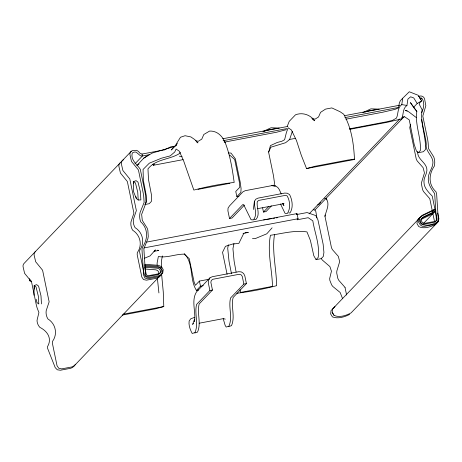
<?xml version="1.0" encoding="UTF-8"?>
<svg xmlns="http://www.w3.org/2000/svg" width="462" height="462" viewBox="0 0 462 462"><rect width="100%" height="100%" fill="white"/><g stroke="black" fill="none" stroke-linecap="round" stroke-linejoin="round"><path stroke-width="0.69" d="M33.951 295.258L34.211 285.533L36.677 284.65L38.589 286.134L40.979 295.767L41.465 303.921M288.785 212.901L289.969 212.976C293.509 207.617 292.365 200.052 289.582 194.571L287.254 193.232L284.673 193.076L258.108 198.111L255.85 199.18L254.423 201.236C253.909 207.496 257.923 214.322 253.442 219.9L251.074 219.75L243.659 204.672L242.775 204.597L229.504 218.497L227.905 210.793L228.061 208.096L229.545 205.856L242.943 191.828L245.23 190.685L271.795 185.649L275.658 185.984L277.835 187.526L279.366 189.657L281.219 193.982M345.022 287.393L338.75 280.261L337.838 278.43L336.723 273.042L336.838 271.021L339.686 261.625L338.323 256.352L332.403 249.619L331.491 247.788L324.988 216.372C326.033 210.539 330.463 204.129 325.958 198.469L324.561 198.244M316.892 217.879L315.812 211.388L314.893 210.048A4.476 4.395 43.7 0 0 313.49 209.823M324.988 216.372L325.063 215.003M274.168 186.065L274.399 182.357L273.504 175.814L268.67 152.472L270.391 145.622L277.24 142.475L281.832 141.262L284.609 139.738L286.417 132.467L288.196 127.801L291.372 129.961L296.465 140.471L301.299 155.278L306.549 168.561L354.481 159.482C353.753 143.936 351.576 127.847 343.653 114.172L340.032 111.712L331.826 107.912L325.548 109.101L320.553 112.358L318.537 116.978L315.02 119.173L311.804 118.509M401.842 117.308L404.625 116.776L409.263 119.906L414.2 144.525L416.481 151.138L418.249 152.703L420.391 150.462C421.159 137.335 414.795 124.648 416.839 111.417L414.437 108.114M437.739 213.063L438.9 218.653L438.34 221.593L351.12 312.849C346.523 315.459 339.021 318.047 333.986 315.269L332.213 312.341L332.594 308.974L422.187 215.327L434.326 209.436L435.21 211.203L423.746 223.198M418.924 218.642L418.543 222.008L420.322 224.936L422.204 226.218L424.463 226.374L434.707 224.434L437.347 222.632L438.271 219.311L436.619 193.826L435.961 191.73A28.43 21.916 -21.6 0 1 434.309 166.164A24.561 18.936 -21.6 0 0 433.702 156.809L428.505 148.556L428.199 143.815A7.918 1.219 79.3 0 0 427.373 138.046L422.817 116.066L425.837 105.694L424.642 99.163A3.956 3.887 43.7 0 0 420.004 96.038L418.376 96.344M419.814 217.712L419.432 221.079L421.205 224.006C426.241 226.79 433.749 224.203 438.34 221.593M253.332 209.465L254.423 201.236M31.266 281.058L29.325 280.746L29.643 278.615M349.457 128.834L386.278 121.853L392.446 120.403L396.454 118.116C398.539 113.675 397.222 107.71 401.778 104.614L402.731 98.233L409.292 91.765L418.226 95.299L421.644 100.855L419.282 103.321L419.253 104.291L422.124 109.771C419.935 123.227 426.149 136.157 425.514 149.492L423.371 151.732L418.249 152.703M349.832 129.314L387.422 122.257L401.657 118.901C403.759 114.484 402.408 108.524 406.953 105.446L407.906 99.064L410.637 96.801L413.767 97.956L417.186 103.505L414.836 105.971L413.992 107.842L416.839 111.417M398.637 107.248L399.341 102.991L400.346 100.722L402.731 98.233M162.393 255.931L161.481 260.724L161.533 267.694M228.372 244.779L227.714 248.227L229.013 261.203L231.445 273.591M233.951 243.457L232.94 248.747L234.095 260.995L236.105 272.066M274.474 234.713C271.823 251.582 276.432 268.705 276.628 285.672C263.6 289.12 250.219 291.574 236.867 293.283M410.504 124.295L409.759 127.674L416.268 159.09L417.18 160.92L423.094 167.654L424.457 172.927L421.61 182.323L421.494 184.344L422.609 189.738L423.527 191.563L429.793 198.695L432.38 211.18M421.575 112.716C423.798 108.212 425 102.564 421.8 98.192A4.476 4.395 43.7 0 0 419.3 98.1M292.365 131.272L289.599 139.524L285.614 142.706L270.899 147.193L268.572 151.992M287.243 126.345L289.229 121.339L295.53 114.79C302.552 112.075 310.354 114.772 314.697 120.778L312.341 119.173M180.29 152.2L179.805 153.349C169.733 159.846 155.908 158.801 147.973 168.896L148.487 179.458L151.496 195.068L151.374 201.444L149.232 203.684L144.75 204.539M243.867 233.171L238.842 243.387L232.519 244.046L225.462 246.321L222.545 252.321L227.096 274.289M193.399 323.296L192.648 324.451L194.554 319.051L194.508 321.494C196.061 311.937 190.991 300.571 196.535 291.88L209.939 277.87L212.214 276.732L238.779 271.702L241.337 271.922L243.607 273.446L244.825 275.883L246.419 283.593L233.137 297.476C230.729 306.612 235.458 316.799 231.479 325.664L228.748 326.565M209.939 277.87L208.449 280.105L208.298 282.808L209.892 290.511L196.61 304.394C194.202 313.536 198.931 323.723 194.952 332.588L192.221 333.489C190.211 329.776 188.467 325.335 189.143 321.032L190.725 318.815L194.438 317.417M320.645 202.321L319.49 203.956L317.712 204.88M176.721 144.56L175.514 146.079L177.148 142.579L180.486 137.249L185.071 135.718L190.858 136.919L194.721 139.547L197.984 142.914L196.8 142.105M73.978 365.881L72.678 367.44L70.634 368.295L60.383 370.235L57.282 369.779L55.226 367.648L47.615 348.406L47.471 346.65A28.43 17.573 -3.7 0 0 39.836 327.344A24.561 15.182 -3.7 0 1 37.041 320.281L38.924 312.52L37.503 308.934A7.918 1.219 79.3 0 1 36.076 303.8L31.526 281.82L24.596 273.331L23.1 266.857A3.956 3.887 43.7 0 1 24.33 263.155L131.237 151.299M35.401 251.576A3.956 3.887 43.7 0 0 34.165 255.278L35.666 261.752L42.591 270.235L49.134 301.836L46.183 310.712A12.514 12.289 43.7 0 0 47.886 318.924A15.564 15.286 43.7 0 1 52.529 341.36L52.414 343.382L57.045 365.748L58.738 368.26L61.689 368.872L71.933 366.932L74.047 366.008L75.537 364.247M160.308 275.548L158.818 277.31L156.705 278.234L146.46 280.18L143.509 279.562L141.817 277.05L137.185 254.683L137.301 252.662A15.564 15.286 43.7 0 0 132.658 230.226A12.514 12.289 43.7 0 1 130.954 222.014L133.905 213.138L127.362 181.543L120.438 173.054L118.942 166.58A3.956 3.887 43.7 0 1 120.172 162.878M74.047 366.008L162.757 272.99L163.23 269.635L161.538 266.661L158.391 265.321L144.82 264.304M147.545 155.607L143.699 158.206L136.844 165.615M272.095 227.824L266.788 233.807L255.145 238.646L252.471 238.675M177.385 143.532L171.252 149.994L176.501 144.467M134.968 163.791L142.429 155.983L149.509 154.643M29.325 280.746L30.273 279.758M153.136 163.987L153.401 165.269L154.429 164.195L152.345 164.588M145.391 203.315L146.252 202.42L146.373 196.038L143.364 180.428L143.058 169.467L149.313 163.19L161.457 158.195L170.23 155.873L174.734 152.015L176.114 149.041L179.314 151.213L183.674 160.99L193.838 190.078C207.057 186.625 220.617 184.003 234.176 182.432C232.317 168.919 230.145 155.29 225.15 142.527C222.332 136.036 217.163 130.706 209.604 131.069L203.817 134.477L201.79 139.108L198.285 141.291L195.709 140.76M229.597 155.018L234.679 159.5L239.512 182.848L239.801 187.237L235.764 191.453L236.833 196.593L240.864 192.377L241.089 188.669L240.2 182.126L235.366 158.784L231 153.084L228.24 152.934M244.358 205.145L232.063 218.012L229.504 218.497M262.595 207.86L263.467 212.064L268.872 206.398M209.338 279.192L199.422 281.075L195.386 285.291L194.075 281.976L189.241 258.633L184.159 254.152C175.393 254.042 167.123 258.131 158.362 256.514L157.109 263.074L157.132 265.194M271.437 205.913L266.025 211.579L263.467 212.064M184.228 253.609C193.959 263.311 189.27 279.4 196.454 290.431L200.485 286.209L203.32 285.672M296.315 214.316L296.997 213.6L298.065 218.734L297.037 219.814L308.171 217.7L312.814 220.824C314.72 232.894 319.993 245.027 318.197 257.392L316.054 259.632L313.802 255.734L310.424 240.511L306.976 231.918C294.687 230.007 282.536 233.541 270.449 235.273C267.088 252.148 272.135 269.381 272.488 286.376L240.592 292.423L239.951 289.732M309.13 213.86L399.948 118.838M314.893 210.048L404.21 116.597M420.356 99.7L421.8 98.192M432.334 211.521L434.326 209.436M223.21 318.722L225.133 325.323L226.184 327.05L228.921 326.149C232.894 317.284 228.164 307.097 230.578 297.961L243.855 284.078L242.261 276.368L241.083 274.769L239.166 274.284L212.89 279.267L211.307 280.411L210.857 282.322L212.456 290.026L199.174 303.909C196.76 313.045 201.496 323.238 197.517 332.103L194.779 333.004M334.967 306.583L331.035 310.603L330.653 313.969L332.432 316.897C337.901 319.08 344.733 316.978 349.665 314.368M137.503 165.298L139.079 163.918M143.699 158.206L152.16 153.089L174.676 146.402M435.891 224.151C431.3 226.761 423.793 229.348 418.763 226.571L416.984 223.643L417.365 220.276L421.298 216.256L433.443 210.366L434.326 212.133L422.181 218.024L420.83 219.271L420.385 221.067L420.998 222.828L422.47 223.995L424.318 224.18L434.569 222.239L435.885 221.338L436.347 219.681L434.661 193.601C431.179 188.646 427.489 183.535 428.407 177.113C428.684 172.493 432.12 168.751 432.761 164.235C434.344 156.364 424.959 151.998 426.276 144.179A7.918 1.219 79.3 0 0 425.45 138.409L421.552 119.583M417.186 103.505L421.644 100.855M306.549 168.561L314.628 166.355L348.025 160.025L354.319 159.142L354.481 159.482M161.585 273.966L163.271 291.996L163.785 306.554L155.706 308.766L122.309 315.096M435.21 211.203L423.071 217.094L421.719 218.341L421.275 220.137L421.887 221.899L423.354 223.065L425.207 223.25L435.458 221.31L436.7 220.49L436.977 219.017L432.241 196.136C428.389 191.984 423.862 187.942 423.943 181.785C423.689 177.743 426.773 174.336 426.905 170.363C427.159 162.497 417.036 159.742 417.7 151.646M421.263 219.346L432.767 213.767M164.264 149.884L171.102 146.708L173.862 146.8M262.942 131.526L271.021 127.772L279.308 128.055L270.079 129.533L263.617 131.439M362.861 112.589L370.94 108.836L379.227 109.119L369.998 110.597L364.83 112.122M161.267 274.746L159.153 275.675L148.908 277.616L145.957 277.004L144.265 274.492L139.634 252.125L139.749 250.098A15.564 15.286 43.7 0 0 135.106 227.668A12.514 12.289 43.7 0 1 133.403 219.456L136.354 210.58L129.81 178.979L122.886 170.49L121.391 164.022A3.956 3.887 43.7 0 1 123.787 159.621M398.752 107.738L394.964 109.384L382.732 112.22L345.905 119.196M144.213 258.35L150.035 255.931L155.371 249.93L154.013 251.351L158.755 250.456L157.519 250.185M286.411 129.655L276.646 132.224L225.023 142.013M243.035 233.581L248.342 232.328L244.981 232.796M144.641 265.286L157.502 266.251L160.649 267.59L162.341 270.565L161.867 273.92L160.193 275.878L158.01 276.871L147.759 278.817L144.958 278.043L143.636 275.15L141.984 249.665L142.36 247.372A28.43 21.916 -21.6 0 0 140.702 221.806A24.561 18.936 -21.6 0 1 140.101 212.451L144.121 202.454L143.809 197.707A7.918 1.219 79.3 0 0 142.983 191.944L138.433 169.958L131.508 161.475L130.007 155.001A3.956 3.887 43.7 0 1 133.056 150.416L136.688 150.317L138.404 151.409L140.165 153.407L142.03 154.06L164.68 149.763M222.73 138.762L287.855 126.421M344.49 115.691L399.705 105.226M223.129 140.691L286.838 128.615M344.889 117.614L398.689 107.421M153.401 165.269L183.108 159.638M289.2 139.536L295.565 138.329M197.979 189.374L229.874 183.327M236.833 196.593L238.958 196.188M257.767 208.628L284.043 203.644L282.207 203.528M146.858 242.053L296.997 213.6M296.668 214.541L307.109 212.56L315.806 215.587L317.937 219.854L323.14 244.19L323.92 252.379L323.319 256.422L321.177 258.662L316.054 259.632M143.878 247.955L298.065 218.734M196.454 290.431L198.579 290.026M209.892 290.511L212.456 290.026M243.855 284.078L246.419 283.593M199.162 323.215L223.365 318.63L225.277 319.138M123.106 314.218L163.785 306.554M263.6 219.929L272.043 218.555M273.452 218.33L274.861 218.099M276.27 217.873L277.674 217.642M138.207 200.011L140.87 199.919L140.379 191.765L137.988 182.132L136.076 180.654L133.61 181.531L133.351 191.256L136.377 198.591L138.207 200.011L137.74 192.192L135.441 182.952L133.61 181.531L133.737 183.662M254.227 219.3L256.006 219.415C260.603 214.091 256.202 207.369 257.305 201.461L258.864 200.393L285.141 195.414L287.087 195.819C290.078 200.803 290.748 208.42 287.404 213.461L285.042 213.311L280.463 203.915M144.704 266.256L158.275 267.279L160.025 267.937L161.151 269.433L161.29 271.286L160.395 272.898L158.755 273.747L148.51 275.687L147.031 275.381L146.188 274.128L144.895 267.885M144.531 267.244L157.386 268.208L159.136 268.867L160.262 270.362L160.395 272.216L159.505 273.827L157.865 274.676L147.621 276.617L146.217 276.236L145.553 274.786L143.867 248.712L147.886 238.715L148.262 236.423L147.863 230.278L147.205 228.182L142.296 220.391L141.649 214.38L145.628 203.794L146.004 201.501L145.732 197.343A7.918 1.219 79.3 0 0 144.906 191.58L140.286 169.265C137.047 164.247 130.371 160.077 132.248 153.066A4.476 4.395 43.7 0 1 136.209 152.183L140.419 155.775L142.429 155.983L142.03 154.06M145.114 269.034L155.827 269.837L157.577 270.495L158.703 271.997L158.836 273.851M275.658 185.984L271.795 185.649M401.778 104.614L406.953 105.446M407.247 110.782L405.226 110.453L408.385 111.556L416.435 117.66M179.377 156.202L182.109 156.751M224.087 141.799L225.15 142.527M30.694 280.786L31.514 281.751M321.211 258.547L322.384 260.106L329.891 266.562L331.45 271.188L329.672 278.517L329.81 280.272L331.647 284.91L332.819 286.475L340.153 292.486L342.486 298.394M413.634 107.017L410.423 102.616L413.992 107.842M325.958 198.469L326.882 199.803M282.848 203.938L283.916 205.55L283.293 204.268M332.213 312.341L333.991 315.269M135.88 196.61L136.377 198.591M36.157 299.289L36.977 302.593L38.808 304.013L38.34 296.194L36.042 286.954L34.211 285.533L34.425 289.085M432.807 213.259L434.528 221.581M345.022 287.393L346.598 295.022M199.422 281.075L200.485 286.209M157.415 278.621L158.922 292.925"/></g></svg>
